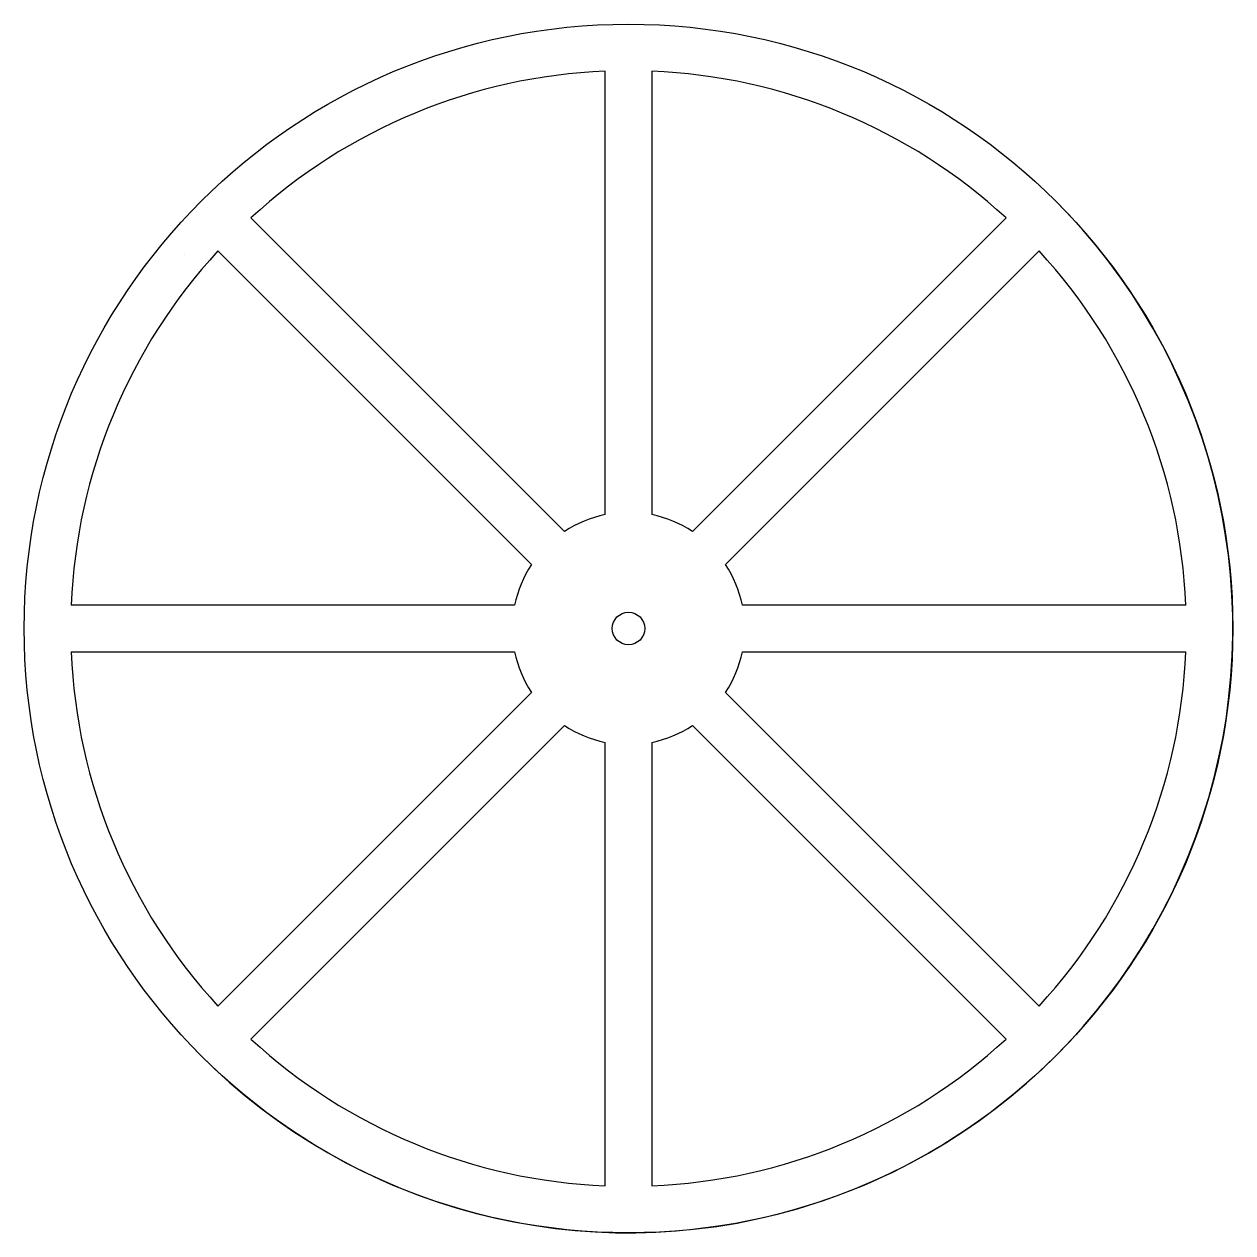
# Model space of a CAD drawing. Header units: millimetres. Extents: x -130 to 130, y -130 to 130.
import ezdxf

# ---------------------------------------------------------------- set-up
doc = ezdxf.new("R2010")
doc.units = ezdxf.units.MM
doc.layers.get('0').update_dxf_attribs({"linetype": 'CONTINUOUS', "lineweight": 25, "true_color": 0xffffff})

msp = doc.modelspace()

# ---------------------------------------------------------------- linework, layer by layer
for p, q in [((-5, 24.49), (-5, 119.9)), ((5, 119.9), (5, 24.49)), ((-81.24, 88.31), (-13.78, 20.86)), ((81.24, 88.31), (13.78, 20.86)), ((-20.86, 13.78), (-88.31, 81.24)), ((20.86, 13.78), (88.31, 81.24)), ((-95.61, 80.52), (-95.61, 80.52)), ((-24.49, 5), (-119.9, 5)), ((119.9, 5), (24.49, 5)), ((-119.9, -5), (-24.49, -5)), ((24.49, -5), (119.9, -5)), ((-20.86, -13.78), (-88.31, -81.24)), ((20.86, -13.78), (88.31, -81.24)), ((-81.24, -88.31), (-13.78, -20.86)), ((81.24, -88.31), (13.78, -20.86)), ((-5, -119.9), (-5, -24.49)), ((5, -24.49), (5, -119.9))]:
    msp.add_line(p, q)
for radius in [130, 3.5]:
    msp.add_circle((0, 0), radius)
for radius, start, end in [(120, 92.388, 132.612), (120, 47.388, 87.612), (130, 222.7958, 47.2042), (120, 137.388, 177.612), (120, 2.388, 42.612), (25, 101.537, 123.463), (25, 101.537, 123.463), (25, 56.537, 78.463), (25, 56.537, 78.463), (25, 146.537, 168.463), (25, 146.537, 168.463), (25, 11.537, 33.463), (25, 11.537, 33.463), (120, 182.388, 222.612), (25, 191.537, 213.463), (25, 191.537, 213.463), (25, 326.537, 348.463), (25, 326.537, 348.463), (120, 317.388, 357.612), (25, 236.537, 258.463), (25, 236.537, 258.463), (25, 281.537, 303.463), (25, 281.537, 303.463), (120, 227.388, 267.612), (120, 272.388, 312.612)]:
    msp.add_arc((0, 0), radius, start, end)

doc.saveas('drawing.dxf')
